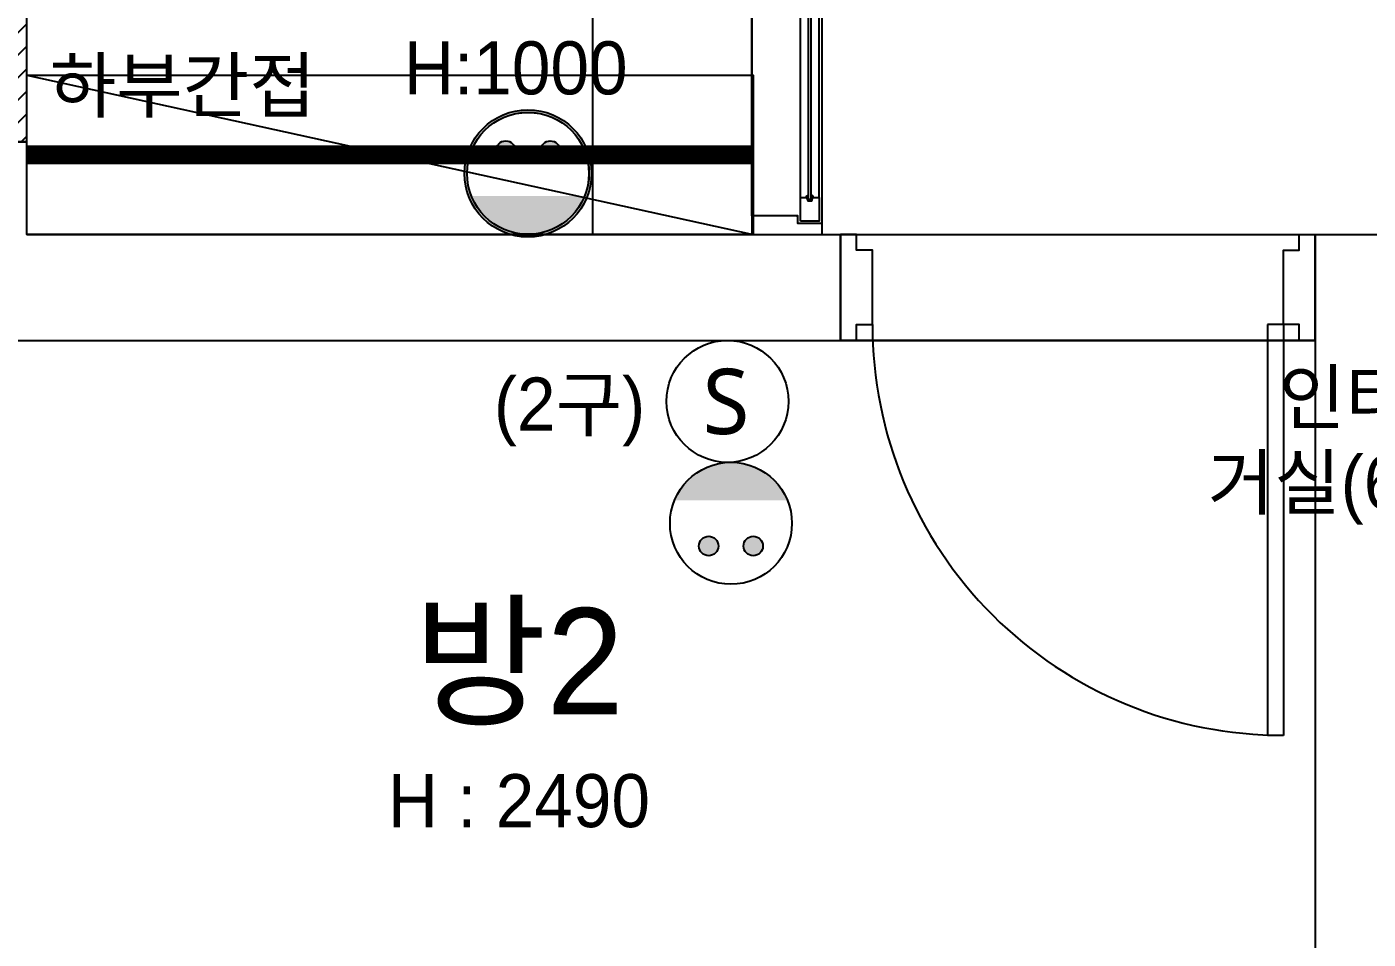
# Model space of a CAD drawing. Header units: inches. Extents: x 7740 to 83056, y -9304 to 75068.
# Drawn here: x 33834 to 36364, y 42368 to 44088 of the extents above; entities that cross this region are included whole.
import ezdxf
from ezdxf.enums import TextEntityAlignment as Align

# ---------------------------------------------------------------- set-up
doc = ezdxf.new("R2010")
doc.units = ezdxf.units.IN
doc.header["$LTSCALE"] = 50
doc.header["$MEASUREMENT"] = 0
doc.linetypes.add('HID', pattern=[2.3, 1.5, -0.8])
for name, color, linetype in [('0-ELC TEXT', 7, 'Continuous'), ('0-LINE', 7, 'Continuous'), ('02-WAL', 2, 'Continuous'), ('03-TEXT', 3, 'Continuous'), ('03-WAL NEW', 3, 'Continuous'), ('04-WIN', 4, 'Continuous'), ('06-FUR', 6, 'Continuous'), ('RC-LIGHT', 7, 'Continuous'), ('도면층2', 2, 'Continuous'), ('도면층4', 4, 'Continuous'), ('도면층5', 5, 'Continuous'), ('도면층8', 8, 'Continuous'), ('설비', 7, 'Continuous')]:
    doc.layers.add(name, color=color, linetype=linetype)
doc.styles.get("Standard").update_dxf_attribs({"font": 'txt.shx', "bigfont": 'whgtxt.shx'})
doc.styles.add('코레일둥고', font='Korail_Round_Gothic_Medium.ttf')

# ---------------------------------------------------------------- blocks, each defined once
blk = doc.blocks.new('FLOORPLAN')
at = {"layer": '03-TEXT'}
h = blk.add_hatch(dxfattribs=at)
h.set_pattern_fill('_USER', color=256, scale=30, angle=45, pattern_type=0)
h.set_pattern_definition([(45, (2322.66, 33795.268), (-21.213203, 21.213203), [])])
h.paths.add_polyline_path([(33454.9, 46032.3), (33654.9, 46032.3), (33654.9, 46427.3), (33454.9, 46427.3)])
at = {"layer": '0-LINE'}
blk.add_line((35022.5, 47457.9), (35022.5, 45857.9), dxfattribs=at)
at = {"layer": '02-WAL'}
for p, q in [((33654.9, 45857.9), (33654.9, 47457.9)), ((33654.9, 46032.3), (33454.9, 46032.3)), ((33654.9, 45857.9), (36284.9, 45857.9)), ((35189.9, 45657.9), (35189.9, 45857.9)), ((36084.9, 45857.9), (36084.9, 42597.9)), ((33119.9, 45657.9), (36084.9, 45657.9))]:
    blk.add_line(p, q, dxfattribs=at)
at = {"layer": '03-WAL NEW'}
blk.add_line((34722.5, 45857.9), (34722.5, 47457.9), dxfattribs=at)
blk.add_lwpolyline([(33454.9, 46032.3), (33654.9, 46032.3), (33654.9, 46427.3), (33454.9, 46427.3)], close=True, dxfattribs=at)
at = {"layer": '04-WIN'}
blk.add_line((36024.9, 45687.9), (36024.9, 44912.9), dxfattribs=at)
at = {"layer": '도면층2'}
for p, q in [((33454.9, 46032.3), (33654.9, 46032.3)), ((35189.9, 45657.9), (35189.9, 45857.9)), ((36084.9, 45657.9), (36084.9, 45857.9))]:
    blk.add_line(p, q, dxfattribs=at)
at = {"layer": '도면층4'}
for p, q in [((33654.9, 46032.3), (33454.9, 46032.3)), ((33454.9, 46032.3), (33654.9, 46032.3)), ((35189.9, 45857.9), (36084.9, 45857.9)), ((35189.9, 45657.9), (35189.9, 45857.9)), ((36084.9, 45857.9), (36084.9, 45657.9)), ((36084.9, 45657.9), (36084.9, 45857.9)), ((35994.9, 45687.9), (35994.9, 44913.4)), ((36024.9, 45687.9), (35994.9, 45687.9)), ((36024.9, 45687.9), (36024.9, 44912.9)), ((36084.9, 45657.9), (35189.9, 45657.9)), ((36024.9, 44912.9), (35994.9, 44912.9))]:
    blk.add_line(p, q, dxfattribs=at)
for points in [[(35189.9, 45657.9), (35219.9, 45657.9), (35219.9, 45687.9), (35249.9, 45687.9), (35249.9, 45827.9), (35219.9, 45827.9), (35219.9, 45857.9), (35189.9, 45857.9), (35189.9, 45657.9)], [(36084.9, 45657.9), (36054.9, 45657.9), (36054.9, 45687.9), (36024.9, 45687.9), (36024.9, 45827.9), (36054.9, 45827.9), (36054.9, 45857.9), (36084.9, 45857.9), (36084.9, 45657.9)]]:
    blk.add_lwpolyline(points, dxfattribs=at)
at = {"layer": '도면층5'}
blk.add_arc((36023.4, 45686.9), 773.5, 179.9299, 270.1112, dxfattribs=at)
at = {"layer": '도면층8'}
for p, q in [((35022.5, 45892.9), (35022.5, 47437.5)), ((35154.9, 45878.3), (35154.9, 47422.8)), ((35114, 45927.4), (35114, 46364)), ((35149.1, 45927.4), (35149.1, 46364)), ((35106.9, 45892.9), (35109.3, 45892.9))]:
    blk.add_line(p, q, dxfattribs=at)
for points in [[(35133.9, 46359.5), (35133.9, 45923.3), (35129.2, 45923.3), (35129.2, 46359.5), (35133.9, 46359.5), (35129.2, 46359.5)], [(35124.8, 45927.4), (35126.4, 45930.6), (35127.6, 45931.2), (35129.2, 45931.9)], [(35138.4, 45927.4), (35136.7, 45930.6), (35135.6, 45931.2), (35133.9, 45931.9)], [(35027.5, 45857.9), (35154.9, 45857.9), (35154.9, 45878.3), (35109.3, 45878.3), (35109.3, 45892.9), (35022.5, 45892.9), (35022.5, 45857.9), (35027.5, 45857.9)]]:
    blk.add_lwpolyline(points, dxfattribs=at)
blk.add_lwpolyline([(35114, 45883), (35114, 45927.4), (35125.7, 45927.4), (35127.8, 45920.9), (35135.3, 45920.9), (35137.4, 45927.4), (35149.1, 45927.4), (35149.1, 45883)], close=True, dxfattribs=at)
blk = doc.blocks.new('swich')
at = {"layer": '설비', "color": 140}
blk.add_circle((372828.6, -86554.1), 84, dxfattribs=at)
at = {"layer": '설비', "color": 140, "insert": (372858.7, -86509.1), "char_height": 90, "attachment_point": 3}
blk.add_mtext_dynamic_manual_height_columns('{\\fMalgun Gothic|b0|i0|c129|p50;S}', width=143.497, gutter_width=1, heights=[0], dxfattribs=at)
blk = doc.blocks.new('egoo')
at = {"layer": '설비'}
h = blk.add_hatch(color=140, dxfattribs=at)
edge = h.paths.add_edge_path()
edge.add_arc((1015645.3, 443433.7), 22.3, 0, 360)
h = blk.add_hatch(color=140, dxfattribs=at)
edge = h.paths.add_edge_path()
edge.add_arc((1015747.7, 443433.7), 22.3, 0, 360)
h = blk.add_hatch(color=140, dxfattribs=at)
edge = h.paths.add_edge_path()
edge.add_line((1015826.3, 443329.1), (1015566.6, 443329.1))
edge.add_ellipse((1015696.5, 443381.5), major_axis=(99, 99), ratio=1, start_angle=156.9578, end_angle=293.0422)
at = {"layer": '설비', "color": 140}
for centre, radius in [((1015696.5, 443381.5), 140), ((1015645.3, 443433.7), 22.3), ((1015747.7, 443433.7), 22.3)]:
    blk.add_circle(centre, radius, dxfattribs=at)
blk = doc.blocks.new('CNRKZHS')
h = blk.add_hatch(color=10)
h.dxf.hatch_style = 1
edge = h.paths.add_edge_path()
edge.add_arc((34779.6, 43811.7), 120, 0, 360)
edge = h.paths.add_edge_path(flags=17)
edge.add_arc((34779.6, 43811.7), 115, 0, 360)
at = {"color": 10}
for radius in [120, 115]:
    blk.add_circle((34779.6, 43811.7), radius, dxfattribs=at)
at = {"color": 10, "linetype": 'HID', "xscale": 0.8214285869294656, "yscale": 0.8214285869294656, "zscale": 0.8214285869294656}
blk.add_blockref('egoo', (-799542.5, -320394.5), dxfattribs=at)

msp = doc.modelspace()

# ---------------------------------------------------------------- linework, layer by layer
at = {"color": 10, "linetype": 'HID', "const_width": 36}
msp.add_lwpolyline([(33834.3, 43846.7), (35204.3, 43846.7)], dxfattribs=at)
at = {"layer": '06-FUR'}
msp.add_line((33834.3, 43996.7), (35204.3, 43696.7), dxfattribs=at)
msp.add_lwpolyline([(33834.3, 43996.7), (35204.3, 43996.7), (35204.3, 43696.7), (33834.3, 43696.7)], close=True, dxfattribs=at)

# ---------------------------------------------------------------- block references
msp.add_blockref('FLOORPLAN', (179.4, -2161.2))
at = {"layer": '설비', "color": 253}
msp.add_blockref('CNRKZHS', (0, 0), dxfattribs=at)
at = {"layer": '설비', "color": 140, "xscale": 1.369047619047649, "yscale": 1.369047619047649, "zscale": 1.369047619047649}
msp.add_blockref('swich', (-475264.3, 161878.4), dxfattribs=at)
at = {"layer": '설비', "color": 253, "xscale": 0.8214285869294656, "yscale": 0.8214285869294656, "zscale": 0.8214285869294656, "rotation": 180}
msp.add_blockref('egoo', (869484.6, 407358.1), dxfattribs=at)

# ---------------------------------------------------------------- texts
at = {"layer": '0-ELC TEXT', "style": '코레일둥고'}
msp.add_text('H : 2490', height=100, dxfattribs=at).set_placement((34515.2, 42578.9))
at = {"layer": '03-TEXT', "style": '코레일둥고'}
msp.add_text('방2', height=200, dxfattribs=at).set_placement((34762, 42791.9), align=Align.CENTER)
at = {"layer": 'RC-LIGHT', "color": 30, "style": '코레일둥고'}
msp.add_text('하부간접', height=100, dxfattribs=at).set_placement((33877.5, 44027.5), align=Align.TOP_LEFT)
at = {"layer": 'RC-LIGHT', "color": 140, "style": '코레일둥고'}
for s, p in [('인터폰', (36195.7, 43439.6)), ('(2구)', (34715.3, 43426.8)), ('거실(6구)', (36061.5, 43279.1))]:
    msp.add_text(s, height=100, dxfattribs=at).set_placement(p, align=Align.TOP_LEFT)
at = {"layer": '설비', "color": 10, "style": '코레일둥고'}
msp.add_text('H:1000', height=100, dxfattribs=at).set_placement((34545.6, 44060.6), align=Align.TOP_LEFT)

doc.saveas('drawing.dxf')
